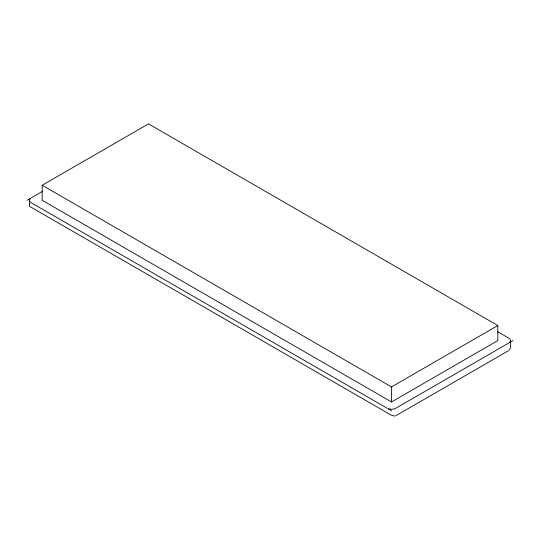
<?xml version="1.0" encoding="UTF-8"?>
<svg xmlns="http://www.w3.org/2000/svg" width="540" height="540" viewBox="0 0 540 540"><rect width="100%" height="100%" fill="white"/><g stroke="black" fill="none" stroke-linecap="round" stroke-linejoin="round"><path stroke-width="0.81" d="M509.423 349.967L510.341 347.942L510.455 340.578M42.188 185.254L148.5 123.876L497.813 325.546L497.813 340.578L391.5 401.963L42.188 200.286L42.188 185.254L391.5 386.93L497.813 325.546M31.34 197.782L42.255 191.477M508.66 343.089L395.84 408.22A6.136 3.544 0 0 1 388.091 408.665L391.5 410.731M395.84 415.739L508.66 350.602M27 200.286L30.578 198.315A6.136 3.544 0 0 0 31.34 202.79L387.16 408.22M513 340.578L509.423 342.549A6.136 3.544 0 0 0 508.66 338.074L497.698 331.749M394.909 416.084L391.5 415.307L29.545 206.334L29.545 200.286M391.5 386.93L391.5 401.963"/></g></svg>
